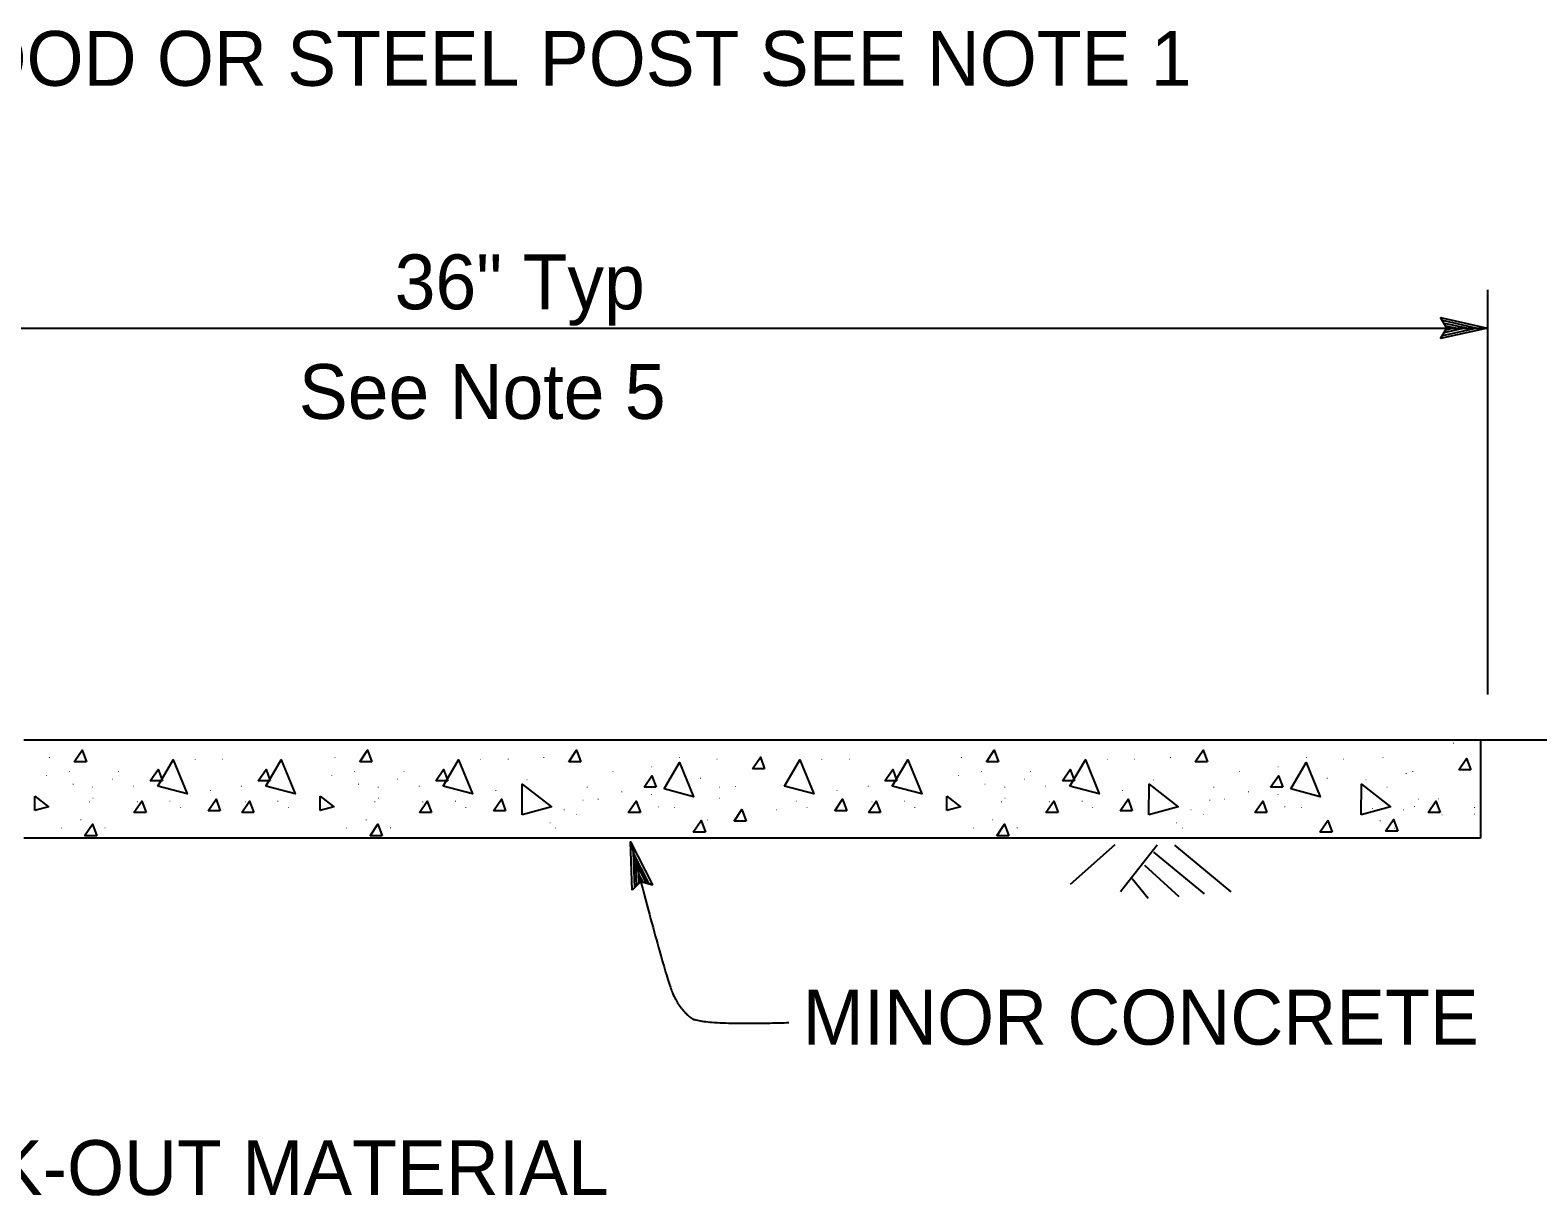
# Model space of a CAD drawing. Extents: x -893 to 867, y -474 to 712.
# Drawn here: x -172.3 to 20.2, y -222.9 to -74.1 of the extents above; entities that cross this region are included whole.
import ezdxf

# ---------------------------------------------------------------- set-up
doc = ezdxf.new("R2010")
doc.units = 0
for name, color, linetype in [('56 Stage 3 Anno', 7, 'Continuous'), ('57 Undefined', 7, 'Continuous'), ('59 Sndwall Anno', 7, 'Continuous'), ('60 Nongeo Data', 7, 'Continuous')]:
    doc.layers.add(name, color=color, linetype=linetype)

msp = doc.modelspace()

# ---------------------------------------------------------------- linework, layer by layer
at = {"layer": '56 Stage 3 Anno'}
for p, q in [((13.83, -107.25), (13.83, -158.94)), ((8.63, -112.14), (7.83, -110.8)), ((7.83, -110.8), (7.83, -110.8)), ((7.83, -110.8), (13.83, -112.14)), ((8.05, -111.15), (12.45, -112.14)), ((8.28, -111.51), (11.07, -112.13)), ((-247.17, -112.14), (13.83, -112.14)), ((13.83, -112.14), (7.83, -113.47)), ((7.83, -113.47), (8.63, -112.14)), ((7.83, -113.47), (7.83, -113.47)), ((12.44, -112.14), (8.06, -113.11)), ((11.07, -112.13), (8.24, -112.76)), ((8.46, -111.86), (9.69, -112.13)), ((9.69, -112.13), (8.48, -112.4)), ((13.83, -112.14), (13.83, -112.14)), ((-95.61, -177.75), (-95.61, -177.75)), ((-33.77, -178.11), (-39.47, -183.18)), ((-28.36, -178.15), (-33.06, -184.13)), ((-26.17, -178.17), (-18.96, -184.1)), ((-30, -180.7), (-25.6, -184.7)), ((-28.83, -179.05), (-22.38, -184.35)), ((-31.56, -182.41), (-29.5, -184.94)), ((-95.41, -183.89), (-95.41, -183.89)), ((-92.83, -183.23), (-92.83, -183.23))]:
    msp.add_line(p, q, dxfattribs=at)
msp.add_lwpolyline([(-95.41, -183.89), (-95.61, -177.75), (-92.83, -183.23), (-93.22, -183.11), (-95.26, -179.1), (-95.12, -183.6), (-94.83, -183.31), (-94.92, -180.43), (-93.62, -182.99), (-94.02, -182.88), (-94.58, -181.77), (-94.54, -183.01), (-94.31, -182.79), (-92.83, -183.23), (-94.31, -182.79)], close=True, dxfattribs=at)
msp.add_open_spline([(-95.61, -177.75), (-91.08, -195.41), (-89.12, -199.33), (-86.55, -201.14), (-75.38, -200.8)], degree=2, dxfattribs=at)
at = {"layer": '59 Sndwall Anno'}
for points in [[(-166.64, -167.5), (-165.63, -166.03), (-165.1, -167.5)], [(-130.19, -167.5), (-129.19, -166.03), (-128.65, -167.5)], [(-103.51, -167.5), (-102.51, -166.03), (-101.97, -167.5)], [(-80.04, -168.39), (-79.04, -166.91), (-78.5, -168.39)], [(-50.18, -167.5), (-49.18, -166.03), (-48.64, -167.5)], [(-23.5, -167.5), (-22.49, -166.03), (-21.96, -167.5)], [(10.13, -168.55), (11.13, -167.08), (11.67, -168.55)], [(-165.1, -167.5), (-166.64, -167.5)], [(-156.93, -169.95), (-155.92, -168.48), (-155.38, -169.95)], [(-143.15, -169.95), (-142.14, -168.48), (-141.61, -169.95)], [(-128.65, -167.5), (-130.19, -167.5)], [(-120.48, -169.95), (-119.48, -168.48), (-118.94, -169.95)], [(-101.97, -167.5), (-103.51, -167.5)], [(-93.89, -170.77), (-92.89, -169.29), (-92.35, -170.77)], [(-78.5, -168.39), (-80.04, -168.39)], [(-63.14, -169.95), (-62.13, -168.48), (-61.59, -169.95)], [(-48.64, -167.5), (-50.18, -167.5)], [(-40.47, -169.95), (-39.46, -168.48), (-38.93, -169.95)], [(-21.96, -167.5), (-23.5, -167.5)], [(-13.88, -170.77), (-12.87, -169.29), (-12.34, -170.77)], [(11.67, -168.55), (10.13, -168.55)], [(-155.38, -169.95), (-156.93, -169.95)], [(-141.61, -169.95), (-143.15, -169.95)], [(-118.94, -169.95), (-120.48, -169.95)], [(-92.35, -170.77), (-93.89, -170.77)], [(-61.59, -169.95), (-63.14, -169.95)], [(-38.93, -169.95), (-40.47, -169.95)], [(-12.34, -170.77), (-13.88, -170.77)], [(-171.68, -173.74), (-171.68, -171.89)], [(-171.68, -171.89), (-169.92, -173.26), (-171.68, -173.74)], [(-159.03, -174), (-158.02, -172.52), (-157.48, -174)], [(-149.55, -173.77), (-148.54, -172.29), (-148, -173.77)], [(-145.25, -174), (-144.25, -172.52), (-143.71, -174)], [(-135.24, -173.74), (-135.24, -171.89)], [(-135.24, -171.89), (-133.48, -173.26), (-135.24, -173.74)], [(-122.58, -174), (-121.58, -172.52), (-121.04, -174)], [(-113.1, -173.77), (-112.1, -172.29), (-111.56, -173.77)], [(-95.9, -174), (-94.9, -172.52), (-94.36, -174)], [(-69.53, -173.77), (-68.53, -172.29), (-67.99, -173.77)], [(-65.24, -174), (-64.23, -172.52), (-63.7, -174)], [(-55.23, -173.74), (-55.23, -171.89)], [(-55.23, -171.89), (-53.46, -173.26), (-55.23, -173.74)], [(-42.57, -174), (-41.56, -172.52), (-41.03, -174)], [(-33.09, -173.77), (-32.08, -172.29), (-31.55, -173.77)], [(-15.89, -174), (-14.88, -172.52), (-14.35, -174)], [(6.23, -174), (7.23, -172.52), (7.77, -174)], [(-157.48, -174), (-159.03, -174)], [(-148, -173.77), (-149.55, -173.77)], [(-143.71, -174), (-145.25, -174)], [(-121.04, -174), (-122.58, -174)], [(-111.56, -173.77), (-113.1, -173.77)], [(-94.36, -174), (-95.9, -174)], [(-87.6, -176.48), (-86.59, -175.01), (-86.06, -176.48)], [(-82.4, -175.08), (-81.39, -173.61), (-80.86, -175.08)], [(-80.86, -175.08), (-82.4, -175.08)], [(-67.99, -173.77), (-69.53, -173.77)], [(-63.7, -174), (-65.24, -174)], [(-41.03, -174), (-42.57, -174)], [(-31.55, -173.77), (-33.09, -173.77)], [(-14.35, -174), (-15.89, -174)], [(-7.58, -176.48), (-6.58, -175.01), (-6.04, -176.48)], [(0.8, -176.36), (1.81, -174.89), (2.35, -176.36)], [(7.77, -174), (6.23, -174)], [(-165.32, -176.95), (-164.31, -175.47), (-163.77, -176.95)], [(-163.77, -176.95), (-165.32, -176.95)], [(-128.87, -176.95), (-127.87, -175.47), (-127.33, -176.95)], [(-127.33, -176.95), (-128.87, -176.95)], [(-86.06, -176.48), (-87.6, -176.48)], [(-48.86, -176.95), (-47.85, -175.47), (-47.32, -176.95)], [(-47.32, -176.95), (-48.86, -176.95)], [(-6.04, -176.48), (-7.58, -176.48)], [(2.35, -176.36), (0.8, -176.36)]]:
    msp.add_lwpolyline(points, dxfattribs=at)
for points in [[(-155.98, -170.63), (-154, -167.27), (-152.22, -171.62)], [(-142.2, -170.63), (-140.23, -167.27), (-138.44, -171.62)], [(-119.53, -170.63), (-117.56, -167.27), (-115.78, -171.62)], [(-75.97, -170.63), (-73.99, -167.27), (-72.21, -171.62)], [(-62.19, -170.63), (-60.21, -167.27), (-58.43, -171.62)], [(-39.52, -170.63), (-37.54, -167.27), (-35.76, -171.62)], [(-91.34, -170.98), (-89.36, -167.62), (-87.58, -171.97)], [(-11.32, -170.98), (-9.35, -167.62), (-7.57, -171.97)], [(-109.46, -174.28), (-109.43, -170.38), (-105.71, -173.26)], [(-29.44, -174.28), (-29.41, -170.38), (-25.69, -173.26)], [(-2.32, -174.28), (-2.29, -170.38), (1.43, -173.26)]]:
    msp.add_lwpolyline(points, close=True, dxfattribs=at)
at = {"layer": '60 Nongeo Data'}
for p, q in [((12.9, -164.74), (-173.1, -164.74)), ((12.9, -164.74), (12.9, -177.24)), ((73.96, -164.74), (12.9, -164.74)), ((12.9, -177.24), (-173.1, -177.24))]:
    msp.add_line(p, q, dxfattribs=at)

# ---------------------------------------------------------------- texts
at = {"layer": '57 Undefined'}
for s, height, p in [('WOOD OR STEEL POST SEE NOTE 1', 6.9999, (-188.85, -81.21)), ('36" Typ', 7, (-125.73, -109.74)), ('See Note 5', 7, (-137.97, -123.74)), ('MINOR CONCRETE', 6.9999, (-73.63, -203.62)), ('BLOCK-OUT MATERIAL', 6.9999, (-202.41, -222.82))]:
    msp.add_text(s, height=height, dxfattribs=at).set_placement(p)
at = {"layer": '59 Sndwall Anno'}
for p in [(9.32, -165.21), (-169.96, -167.02), (-151.35, -167.26), (-147.84, -167.22), (-133.51, -167.02), (-114.91, -167.26), (-111.39, -167.22), (-106.83, -167.02), (-89.49, -167.02), (-84.71, -167.22), (-71.34, -167.26), (-67.83, -167.22), (-53.5, -167.02), (-34.89, -167.26), (-31.38, -167.22), (-26.82, -167.02), (-9.47, -167.02), (-4.7, -167.22), (0.31, -167.02), (-170.34, -169.3), (-167.43, -168.83), (-161.12, -168.81), (-133.9, -169.3), (-130.98, -168.83), (-124.68, -168.81), (-97.99, -168.81), (-93.11, -168.23), (-53.88, -169.3), (-50.97, -168.83), (-44.66, -168.81), (-17.98, -168.81), (-13.1, -168.23), (3.28, -169.08), (4.13, -168.81), (-166.94, -170.41), (-164.43, -170.83), (-161.94, -169.78), (-159.2, -170.69), (-149.42, -171.25), (-145.43, -170.69), (-130.5, -170.41), (-127.98, -170.83), (-125.5, -169.78), (-122.76, -170.69), (-112.97, -171.25), (-108.98, -169.86), (-101.3, -170.83), (-96.87, -171.39), (-86.83, -169.68), (-84.42, -170.83), (-82.39, -170.73), (-69.41, -171.25), (-65.42, -170.69), (-50.49, -170.41), (-47.97, -170.83), (-45.48, -169.78), (-42.75, -170.69), (-32.96, -171.25), (-28.97, -169.86), (-21.29, -170.83), (-16.86, -171.39), (-6.81, -169.68), (-1.84, -169.86), (0.82, -170.83), (-164.86, -172.67), (-164.41, -172.22), (-158.72, -172.7), (-154.56, -172.61), (-144.95, -172.7), (-140.79, -172.61), (-128.42, -172.67), (-127.96, -172.22), (-122.28, -172.7), (-118.12, -172.61), (-101.82, -172.46), (-99.9, -172.34), (-93.11, -171.74), (-92.22, -173.31), (-84.39, -172.22), (-74.55, -172.61), (-64.94, -172.7), (-60.77, -172.61), (-48.4, -172.67), (-47.95, -172.22), (-42.27, -172.7), (-38.1, -172.61), (-21.8, -172.46), (-19.89, -172.34), (-13.1, -171.74), (-12.21, -173.31), (4.35, -173.27), (4.87, -172.35), (7.38, -172.32), (-165.96, -175), (-153.25, -173.41), (-139.47, -173.41), (-129.52, -175), (-116.8, -173.41), (-104.23, -173.72), (-102.64, -174.28), (-90.12, -173.41), (-85.95, -175), (-77.1, -173.72), (-73.23, -173.41), (-59.46, -173.41), (-49.51, -175), (-36.79, -173.41), (-24.21, -173.72), (-22.63, -174.28), (-10.11, -173.41), (-1, -173.55), (-0.05, -175.12), (2.91, -173.72), (7.86, -174.33), (12.01, -173.41), (12.02, -174.24), (-168.45, -176.05), (-162.86, -175.99), (-132.01, -176.05), (-126.41, -175.99), (-106.05, -175.36), (-105.33, -176.05), (-51.99, -176.05), (-46.4, -175.99), (-26.03, -175.36), (-25.31, -176.05), (1.81, -176.05)]:
    msp.add_text('.', height=0.8, dxfattribs=at).set_placement(p)

doc.saveas('drawing.dxf')
